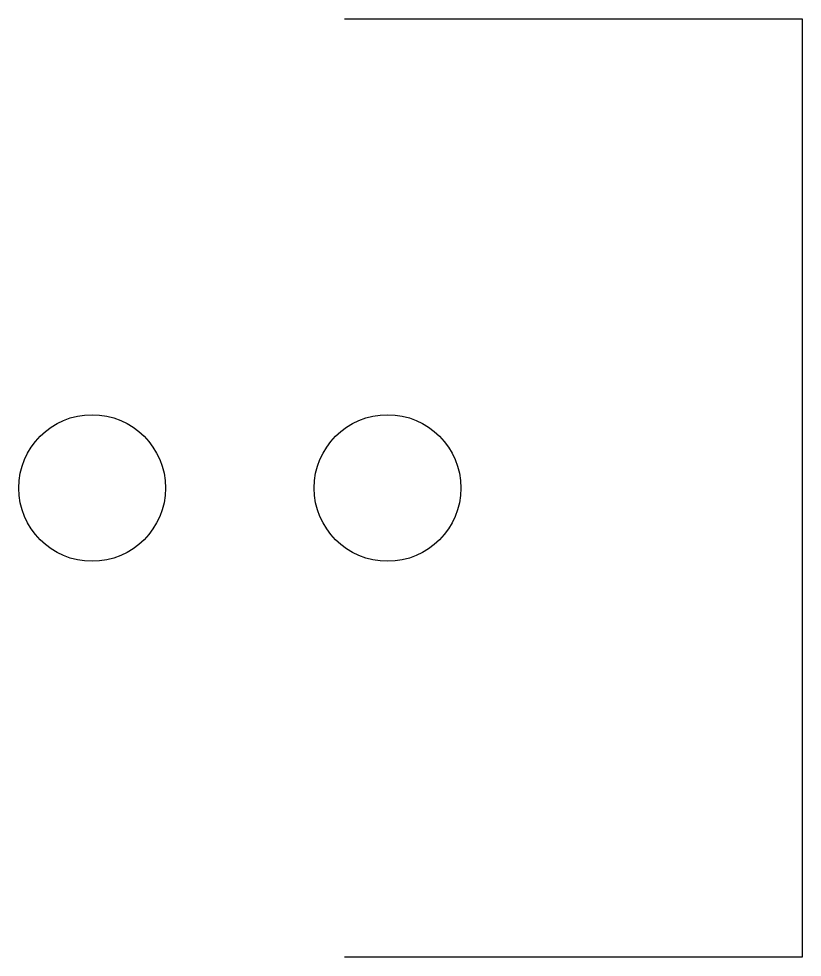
# Model space of a CAD drawing. Header units: millimetres. Extents: x -7.92 to -1.25, y -4 to 4.
import ezdxf

# ---------------------------------------------------------------- set-up
doc = ezdxf.new("R2010")
doc.units = ezdxf.units.MM
doc.header["$LTSCALE"] = 0.5
doc.layers.get('0').update_dxf_attribs({"lineweight": 25})

msp = doc.modelspace()

# ---------------------------------------------------------------- linework, layer by layer
for p, q in [((-5.15, 4), (-1.25, 4)), ((-1.25, 4), (-1.25, -4)), ((-1.25, -4), (-5.15, -4))]:
    msp.add_line(p, q)
for centre in [(-7.3, 0), (-4.7832, 0)]:
    msp.add_circle(centre, 0.625)

doc.saveas('drawing.dxf')
